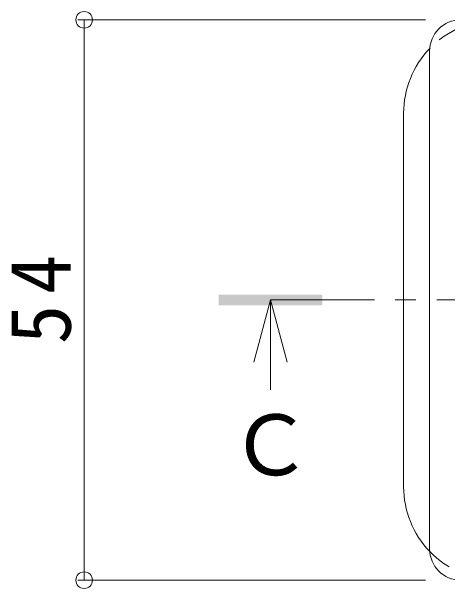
# Model space of a CAD drawing. Units: millimetres on the paper, enlarged 5 times, with parts at other scales. Extents: x -1338 to 1343, y -985 to 942.
# Drawn here: x 674.2 to 779.2, y -356.7 to -217.7 of the extents above; entities that cross this region are included whole.
import ezdxf
from ezdxf.enums import TextEntityAlignment as Align

# ---------------------------------------------------------------- set-up
doc = ezdxf.new("R2010")
doc.units = ezdxf.units.MM
doc.header["$LTSCALE"] = 5
doc.header["$PDMODE"] = 32
doc.header["$PDSIZE"] = 4
doc.linetypes.add('CHAIN1', pattern=[8, 5, -1, 1, -1])
doc.linetypes.add('DASHED1', pattern=[1.8, 1.2, -0.6])
for name, color, linetype, lineweight in [('D-4', 7, 'Continuous', 9), ('D-5', 7, 'Continuous', 9), ('D-7', 6, 'Continuous', 5)]:
    doc.layers.add(name, color=color, linetype=linetype, lineweight=lineweight)
doc.styles.add('ＭＳ ゴシック', font='')
doc.styles.get('ＭＳ ゴシック').set_extended_font_data('MS Gothic')

msp = doc.modelspace()

# ---------------------------------------------------------------- linework, layer by layer
at = {"layer": 'D-4'}
for p, q in [((690.224, -219.689), (773.854, -219.689)), ((691.724, -219.689), (691.724, -354.69)), ((690.224, -354.69), (773.854, -354.69))]:
    msp.add_line(p, q, dxfattribs=at)
for p in [(691.724, -219.689), (691.724, -354.69)]:
    msp.add_point(p, dxfattribs=at)
at = {"layer": 'D-5', "color": 4}
for q in [(732.584, -302.189), (736.584, -308.811), (740.584, -302.189)]:
    msp.add_line((736.584, -287.189), q, dxfattribs=at)
at = {"layer": 'D-5', "color": 4, "linetype": 'CHAIN1'}
msp.add_line((736.584, -287.189), (970.677, -287.189), dxfattribs=at)
at = {"layer": 'D-5', "color": 4}
msp.add_solid([(724.084, -288.439), (749.084, -288.439), (724.084, -285.939), (749.084, -285.939)], dxfattribs=at)
at = {"layer": 'D-7'}
for p, q in [((774.881, -347.189), (774.881, -227.189)), ((768.63, -332.19), (768.63, -242.189))]:
    msp.add_line(p, q, dxfattribs=at)
for centre, radius, start, end in [((782.381, -227.189), 7.5, 90, 180), ((791.13, -242.189), 22.5, 136.15188, 180), ((791.13, -332.19), 22.5, 180, 223.84822), ((782.381, -347.189), 7.5, 180, 270)]:
    msp.add_arc(centre, radius, start, end, dxfattribs=at)
at = {"layer": 'D-7', "linetype": 'DASHED1'}
for centre, start, end in [((791.13, -242.189), 90, 136.15188), ((791.13, -332.19), 223.84822, 270)]:
    msp.add_arc(centre, 22.5, start, end, dxfattribs=at)

# ---------------------------------------------------------------- texts
at = {"layer": 'D-4', "color": 2, "insert": (688.724, -297.814), "char_height": 14.66, "attachment_point": 7, "rotation": 90, "style": 'ＭＳ ゴシック'}
msp.add_mtext('\\T1.27;\\W0.95;54', dxfattribs=at)
at = {"layer": 'D-5', "color": 2, "style": 'ＭＳ ゴシック'}
msp.add_text('Ｃ', height=14.66, dxfattribs=at).set_placement((726.584, -333.811), align=Align.BOTTOM_LEFT)

doc.saveas('drawing.dxf')
